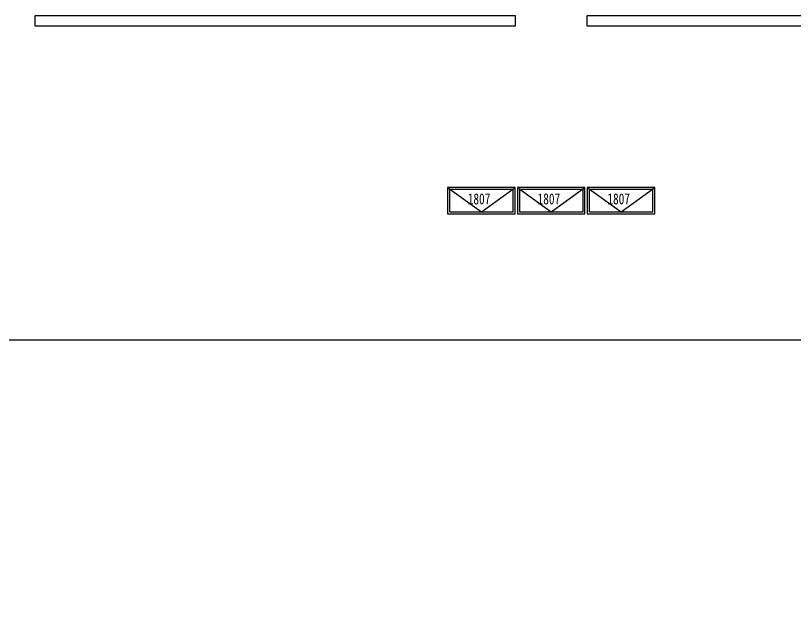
# Model space of a CAD drawing. Extents: x 72637 to 526294, y -245768 to 30884.
# Drawn here: x 179335 to 199413, y -93920 to -78346 of the extents above; entities that cross this region are included whole.
import ezdxf

# ---------------------------------------------------------------- set-up
doc = ezdxf.new("R2010")
doc.units = 0
doc.header["$LTSCALE"] = 10
doc.header["$MEASUREMENT"] = 0
doc.linetypes.add('DASH', pattern=[0.35, 0.25, -0.1])
doc.layers.add('04-不打印_辅助线', color=165, linetype='Continuous', plot=False)
doc.layers.add('DIM_MODI', color=6, linetype='Continuous', plot=False)
doc.layers.add('A-C_窗', color=140, linetype='Continuous')
doc.styles.get("Standard").update_dxf_attribs({"font": 'STXIHEI.TTF', "width": 0.75})

# ---------------------------------------------------------------- blocks, each defined once
blk = doc.blocks.new('A$C2E0A5E3B')
blk.add_lwpolyline([(-5, 0), (1735, 0), (1735, 675), (-5, 675)], close=True)
for points in [[(-5, 675), (865, 50)], [(865, 50), (1735, 675)]]:
    blk.add_lwpolyline(points)
at = {"linetype": 'DASH'}
blk.add_lwpolyline([(45, 50), (1685, 50), (1685, 625), (45, 625)], close=True, dxfattribs=at)
at = {"layer": '04-不打印_辅助线', "width": 0.75}
blk.add_text('1807', height=285.4, dxfattribs=at).set_placement((514, 242))

msp = doc.modelspace()

# ---------------------------------------------------------------- linework, layer by layer
at = {"layer": '04-不打印_辅助线'}
msp.add_lwpolyline([(118747.5, -86708.1), (276006.9, -86708.1), (276006.9, -110581.4), (118747.5, -110581.4)], close=True, dxfattribs=at)
at = {"layer": 'DIM_MODI', "color": 2}
for points in [[(179842.6, -78346.5), (192212.6, -78346.5), (192212.6, -78621.5), (179842.6, -78621.5)], [(194072.6, -78346.5), (201212.6, -78346.5), (201212.6, -78621.5), (194072.6, -78621.5)]]:
    msp.add_lwpolyline(points, close=True, dxfattribs=at)

# ---------------------------------------------------------------- block references
at = {"layer": 'A-C_窗'}
for p in [(190477.6, -83458.2), (192277.6, -83458.2), (194077.6, -83458.2)]:
    msp.add_blockref('A$C2E0A5E3B', p, dxfattribs=at)

doc.saveas('drawing.dxf')
